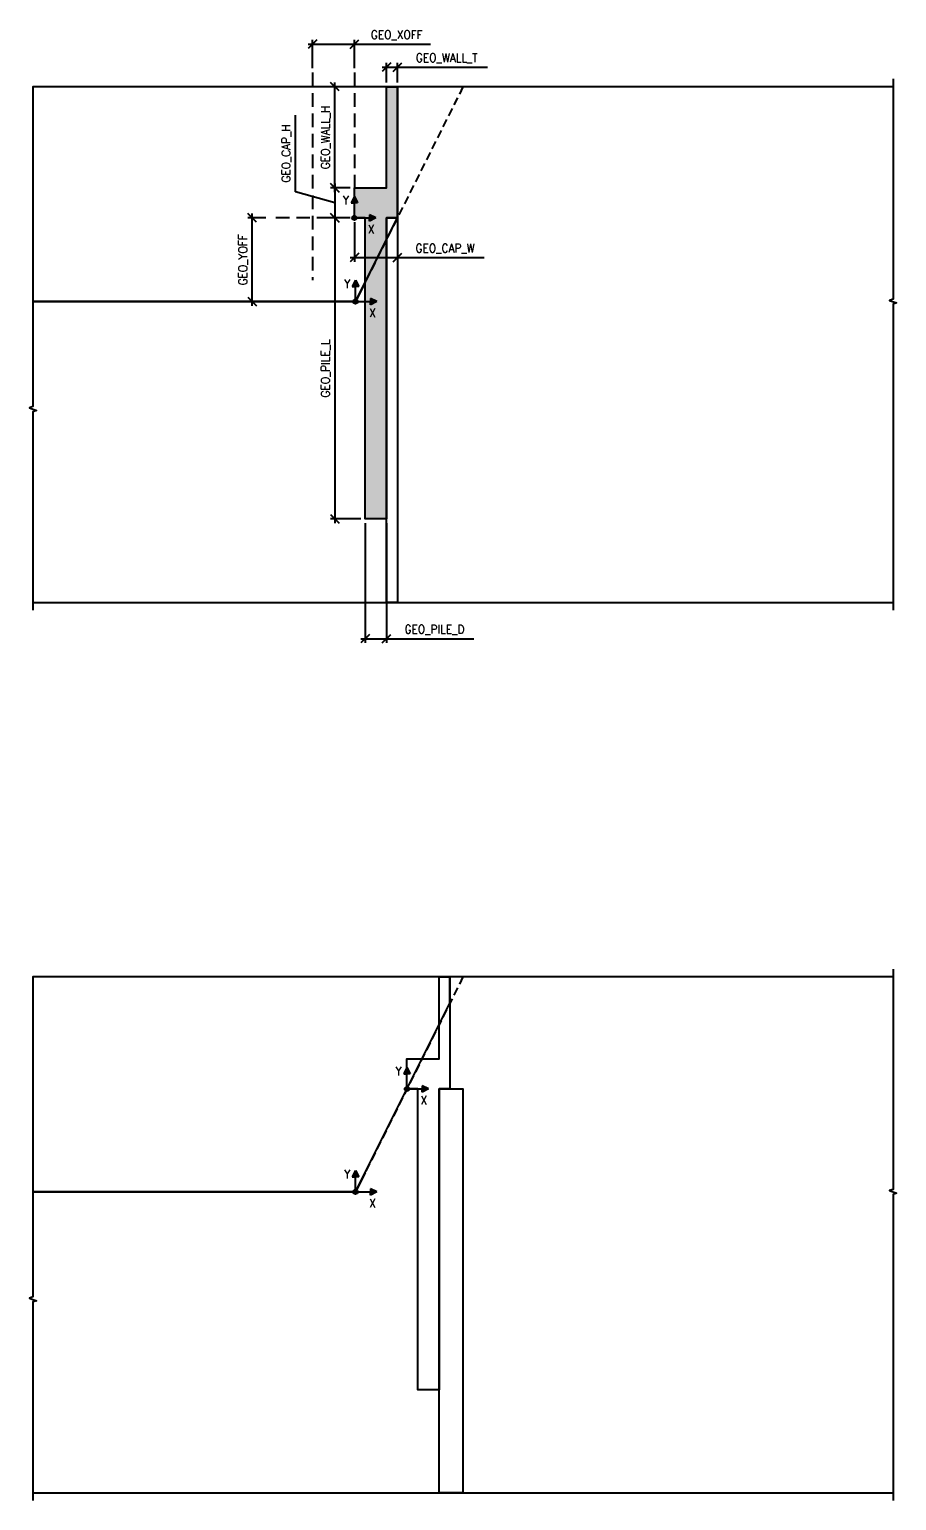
# Model space of a CAD drawing. Header units: millimetres. Extents: x -137513 to 317531, y -53692 to 125625.
# Drawn here: x 52785 to 93115, y 57180 to 125625 of the extents above; entities that cross this region are included whole.
import ezdxf

# ---------------------------------------------------------------- set-up
doc = ezdxf.new("R2010")
doc.units = ezdxf.units.MM
doc.linetypes.add('DASHED', pattern=[19.05, 12.7, -6.35])
for name, color, linetype in [('02', 2, 'Continuous'), ('03', 3, 'Continuous'), ('04', 4, 'Continuous'), ('05', 5, 'Continuous'), ('07', 7, 'Continuous'), ('08', 8, 'Continuous'), ('09', 9, 'Continuous'), ('Concreto_09', 9, 'Continuous'), ('Coordinates_03', 3, 'Continuous'), ('Coordinates_06', 6, 'Continuous'), ('Cota_07', 7, 'Continuous')]:
    doc.layers.add(name, color=color, linetype=linetype)
doc.styles.add('Romans', font='romans.shx', dxfattribs={"width": 0.9, "height": 400})
doc.dimstyles.new('AUTO 1-200 (1-200)', dxfattribs={"dimscale": 200, "dimtxt": 400, "dimasz": 2, "dimexe": 1, "dimexo": 1, "dimgap": 1, "dimtad": 1, "dimdec": 0, "dimlfac": 0.1, "dimzin": 0, "dimdsep": 46, "dimtxsty": 'Romans', "dimblk1": 'OBLIQUE', "dimblk2": 'OBLIQUE', "dimsah": 1, "dimcen": 2, "dimdle": 1, "dimclrd": 7, "dimclre": 7, "dimclrt": 167, "dimazin": 2, "dimtfac": 1, "dimtdec": 0, "dimtmove": 0, "dimatfit": 3, "dimfxl": 0, "dimfrac": 1, "dimarcsym": 0})
doc.dimstyles.new('C 1-200 (1-200)', dxfattribs={"dimscale": 200, "dimtxt": 400, "dimasz": 2, "dimexe": 1, "dimexo": 1, "dimgap": 1, "dimtad": 1, "dimdec": 0, "dimlfac": 0.1, "dimzin": 0, "dimdsep": 46, "dimtxsty": 'Romans', "dimblk1": 'OBLIQUE', "dimblk2": 'OBLIQUE', "dimsah": 1, "dimcen": 2, "dimdle": 1, "dimclrd": 7, "dimclre": 7, "dimclrt": 150, "dimazin": 2, "dimtfac": 1, "dimtdec": 0, "dimtmove": 0, "dimatfit": 3, "dimfxl": 0, "dimfrac": 1, "dimarcsym": 0})
pattern_1 = [(50, (-2000, 102960.8), (728.7387, -63.7563), [76.2, -838.2]), (355, (-2000, 102960.8), (-140.974, 764.2274), [60.96, -670.562]), (100.4514, (-1939.3, 102955.5), (587.765, 700.471), [64.76, -712.361]), (46.1842, (-2000, 103164), (1084.316, -168.169), [114.3, -1257.3]), (96.6356, (-1909.6, 103150), (949.617, 989.704), [97.14, -1068.542]), (351.1842, (-2000, 103164), (949.617, 989.704), [91.44, -1005.839]), (21, (-1898.4, 103113.2), (606.4576, -409.061), [76.2, -838.2]), (326, (-1898.4, 103113.2), (247.208, 736.752), [60.96, -670.56]), (71.4514, (-1847.86, 103079.1), (853.666, 327.691), [64.76, -712.36]), (37.5, (-2000, 102960.8), (12.3544, 338.2202), [0, -662.432, 0, -680.72, 0, -673.1]), (7.5, (-2000, 102960.8), (267.2787, 400.7223), [0, -388.112, 0, -647.192, 0, -256.54]), (327.5, (-2226.57, 102960.8), (542.3624, -22.915), [0, -254, 0, -792.48, 0, -1051.56]), (317.5, (-2328.17, 102960.8), (592.5167, 101.706), [0, -330.2, 0, -526.288, 0, -746.76])]

# ---------------------------------------------------------------- blocks, each defined once
blk = doc.blocks.new('_Oblique')
at = {"color": 0, "linetype": 'ByBlock', "lineweight": -2}
blk.add_line((-0.5, -0.5), (0.5, 0.5), dxfattribs=at)
blk = doc.blocks.new('*D20')
at = {"layer": 'Cota_07', "color": 7, "linetype": 'ByBlock', "lineweight": -2, "transparency": 16777216}
for p, q in [((65157, 118071), (65157, 121643)), ((66987, 118456), (66987, 116656)), ((66987, 117556), (65157, 118071)), ((67698, 118256), (66787, 118256)), ((67698, 116856), (66787, 116856))]:
    blk.add_line(p, q, dxfattribs=at)
at = {"layer": 'DEFPOINTS', "color": 0, "transparency": 16777216}
for p in [(67898, 118256), (66987, 116856), (67898, 116856)]:
    blk.add_point(p, dxfattribs=at)
at = {"layer": 'Cota_07', "color": 7, "lineweight": -2, "transparency": 16777216, "xscale": 400, "yscale": 400, "zscale": 400}
for p, rotation in [((66987, 118256), 90), ((66987, 116856), 270)]:
    blk.add_blockref('_Oblique', p, dxfattribs=dict(at, rotation=rotation))
at = {"layer": 'Cota_07', "color": 150, "transparency": 16777216, "insert": (64738, 119857), "char_height": 400, "attachment_point": 5, "rotation": 90, "style": 'Romans'}
blk.add_mtext('GEO_CAP_H', dxfattribs=at)
blk = doc.blocks.new('*D21')
at = {"layer": 'Cota_07', "color": 7, "linetype": 'ByBlock', "lineweight": -2, "transparency": 16777216}
for p, q in [((69198, 122961), (66787, 122961)), ((66987, 118056), (66987, 123161)), ((67698, 118256), (66787, 118256))]:
    blk.add_line(p, q, dxfattribs=at)
at = {"layer": 'DEFPOINTS', "color": 0, "transparency": 16777216}
for p in [(66987, 122961), (69398, 122961), (67898, 118256)]:
    blk.add_point(p, dxfattribs=at)
at = {"layer": 'Cota_07', "color": 7, "lineweight": -2, "transparency": 16777216, "xscale": 400, "yscale": 400, "zscale": 400}
for p, rotation in [((66987, 122961), 90), ((66987, 118256), 270)]:
    blk.add_blockref('_Oblique', p, dxfattribs=dict(at, rotation=rotation))
at = {"layer": 'Cota_07', "color": 150, "transparency": 16777216, "insert": (66568, 120608), "char_height": 400, "attachment_point": 5, "rotation": 90, "style": 'Romans'}
blk.add_mtext('GEO_WALL_H', dxfattribs=at)
blk = doc.blocks.new('*D22')
at = {"layer": 'Cota_07', "color": 7, "linetype": 'ByBlock', "lineweight": -2, "transparency": 16777216}
for p, q in [((66987, 117056), (66987, 102656)), ((67698, 116856), (66787, 116856)), ((68198, 102856), (66787, 102856))]:
    blk.add_line(p, q, dxfattribs=at)
at = {"layer": 'DEFPOINTS', "color": 0, "transparency": 16777216}
for p in [(67898, 116856), (66987, 102856), (68398, 102856)]:
    blk.add_point(p, dxfattribs=at)
at = {"layer": 'Cota_07', "color": 7, "lineweight": -2, "transparency": 16777216, "xscale": 400, "yscale": 400, "zscale": 400}
for p, rotation in [((66987, 116856), 90), ((66987, 102856), 270)]:
    blk.add_blockref('_Oblique', p, dxfattribs=dict(at, rotation=rotation))
at = {"layer": 'Cota_07', "color": 150, "transparency": 16777216, "insert": (66568, 109856), "char_height": 400, "attachment_point": 5, "rotation": 90, "style": 'Romans'}
blk.add_mtext('GEO_PILE_L', dxfattribs=at)
blk = doc.blocks.new('*D23')
at = {"layer": 'Cota_07', "color": 7, "linetype": 'ByBlock', "lineweight": -2, "transparency": 16777216}
for p, q in [((68398, 102656), (68398, 97080)), ((69398, 102656), (69398, 97080)), ((68198, 97280), (69398, 97280)), ((69398, 97280), (73455, 97280))]:
    blk.add_line(p, q, dxfattribs=at)
at = {"layer": 'DEFPOINTS', "color": 0, "transparency": 16777216}
for p in [(68398, 102856), (69398, 102856), (69398, 97280)]:
    blk.add_point(p, dxfattribs=at)
at = {"layer": 'Cota_07', "color": 7, "lineweight": -2, "transparency": 16777216, "xscale": 400, "yscale": 400, "zscale": 400, "rotation": 180}
blk.add_blockref('_Oblique', (68398, 97280), dxfattribs=at)
at = {"layer": 'Cota_07', "color": 7, "lineweight": -2, "transparency": 16777216, "xscale": 400, "yscale": 400, "zscale": 400}
blk.add_blockref('_Oblique', (69398, 97280), dxfattribs=at)
at = {"layer": 'Cota_07', "color": 150, "transparency": 16777216, "insert": (71626, 97699), "char_height": 400, "attachment_point": 5, "style": 'Romans'}
blk.add_mtext('GEO_PILE_D', dxfattribs=at)
blk = doc.blocks.new('*D24')
at = {"layer": 'Cota_07', "color": 7, "linetype": 'ByBlock', "lineweight": -2, "transparency": 16777216}
for p, q in [((67898, 116656), (67898, 114810)), ((69898, 116656), (69898, 114810)), ((67698, 115010), (69898, 115010)), ((69898, 115010), (73938, 115010))]:
    blk.add_line(p, q, dxfattribs=at)
at = {"layer": 'DEFPOINTS', "color": 0, "transparency": 16777216}
for p in [(67898, 116856), (69898, 116856), (69898, 115010)]:
    blk.add_point(p, dxfattribs=at)
at = {"layer": 'Cota_07', "color": 7, "lineweight": -2, "transparency": 16777216, "xscale": 400, "yscale": 400, "zscale": 400, "rotation": 180}
blk.add_blockref('_Oblique', (67898, 115010), dxfattribs=at)
at = {"layer": 'Cota_07', "color": 7, "lineweight": -2, "transparency": 16777216, "xscale": 400, "yscale": 400, "zscale": 400}
blk.add_blockref('_Oblique', (69898, 115010), dxfattribs=at)
at = {"layer": 'Cota_07', "color": 150, "transparency": 16777216, "insert": (72118, 115429), "char_height": 400, "attachment_point": 5, "style": 'Romans'}
blk.add_mtext('GEO_CAP_W', dxfattribs=at)
blk = doc.blocks.new('*D19')
at = {"layer": 'Cota_07', "color": 7, "linetype": 'ByBlock', "lineweight": -2, "transparency": 16777216}
for p, q in [((69398, 123161), (69398, 124071)), ((69898, 123161), (69898, 124071)), ((69198, 123871), (69898, 123871)), ((69898, 123871), (74092, 123871))]:
    blk.add_line(p, q, dxfattribs=at)
at = {"layer": 'DEFPOINTS', "color": 0, "transparency": 16777216}
for p in [(69898, 123871), (69398, 122961), (69898, 122961)]:
    blk.add_point(p, dxfattribs=at)
at = {"layer": 'Cota_07', "color": 7, "lineweight": -2, "transparency": 16777216, "xscale": 400, "yscale": 400, "zscale": 400, "rotation": 180}
blk.add_blockref('_Oblique', (69398, 123871), dxfattribs=at)
at = {"layer": 'Cota_07', "color": 7, "lineweight": -2, "transparency": 16777216, "xscale": 400, "yscale": 400, "zscale": 400}
blk.add_blockref('_Oblique', (69898, 123871), dxfattribs=at)
at = {"layer": 'Cota_07', "color": 150, "transparency": 16777216, "insert": (72195, 124290), "char_height": 400, "attachment_point": 5, "style": 'Romans'}
blk.add_mtext('GEO_WALL_T', dxfattribs=at)
blk = doc.blocks.new('*D25')
at = {"layer": 'Cota_07', "color": 7, "linetype": 'ByBlock', "lineweight": -2, "transparency": 16777216}
for p, q in [((65750, 124943), (67898, 124943)), ((65950, 123817), (65950, 125143)), ((67898, 123817), (67898, 125143)), ((67898, 124943), (71440, 124943))]:
    blk.add_line(p, q, dxfattribs=at)
at = {"layer": 'DEFPOINTS', "color": 0, "transparency": 16777216}
for p in [(67898, 124943), (65950, 123617), (67898, 123617)]:
    blk.add_point(p, dxfattribs=at)
at = {"layer": 'Cota_07', "color": 7, "lineweight": -2, "transparency": 16777216, "xscale": 400, "yscale": 400, "zscale": 400, "rotation": 180}
blk.add_blockref('_Oblique', (65950, 124943), dxfattribs=at)
at = {"layer": 'Cota_07', "color": 7, "lineweight": -2, "transparency": 16777216, "xscale": 400, "yscale": 400, "zscale": 400}
blk.add_blockref('_Oblique', (67898, 124943), dxfattribs=at)
at = {"layer": 'Cota_07', "color": 167, "transparency": 16777216, "insert": (69869, 125362), "char_height": 400, "attachment_point": 5, "style": 'Romans'}
blk.add_mtext('GEO_XOFF', dxfattribs=at)
blk = doc.blocks.new('*D26')
at = {"layer": 'Cota_07', "color": 7, "linetype": 'ByBlock', "lineweight": -2, "transparency": 16777216}
for p, q in [((63146, 112761), (63146, 117056)), ((63783, 116856), (62946, 116856)), ((65750, 112961), (62946, 112961))]:
    blk.add_line(p, q, dxfattribs=at)
at = {"layer": 'DEFPOINTS', "color": 0, "transparency": 16777216}
for p in [(63146, 116856), (63983, 116856), (65950, 112961)]:
    blk.add_point(p, dxfattribs=at)
at = {"layer": 'Cota_07', "color": 7, "lineweight": -2, "transparency": 16777216, "xscale": 400, "yscale": 400, "zscale": 400}
for p, rotation in [((63146, 116856), 90), ((63146, 112961), 270)]:
    blk.add_blockref('_Oblique', p, dxfattribs=dict(at, rotation=rotation))
at = {"layer": 'Cota_07', "color": 167, "transparency": 16777216, "insert": (62727, 114908), "char_height": 400, "attachment_point": 5, "rotation": 90, "style": 'Romans'}
blk.add_mtext('GEO_YOFF', dxfattribs=at)

msp = doc.modelspace()

# ---------------------------------------------------------------- hatches: boundary and pattern name
at = {"layer": 'Concreto_09'}
h = msp.add_hatch(dxfattribs=at)
h.set_pattern_fill('AR-CONC', color=256, scale=4)
h.set_pattern_definition(pattern_1)
h.paths.add_polyline_path([(69397.5, 116855.6), (69397.5, 102855.6), (68397.5, 102855.6), (68397.5, 116855.6), (67897.5, 116855.6), (67897.5, 118255.6), (69397.5, 118255.6), (69397.5, 122960.8), (69897.5, 122960.8), (69897.5, 116855.6)], flags=17)
h.paths.add_polyline_path([(69397.5, 116855.6), (69897.5, 116855.6)], flags=0)
h = msp.add_hatch(dxfattribs=at)
h.set_pattern_fill('AR-CONC', color=256, scale=4)
h.set_pattern_definition(pattern_1)
h.paths.add_polyline_path([(69397.5, 116855.6), (69897.5, 116855.6)], flags=0)
edge = h.paths.add_edge_path(flags=17)
edge.add_line((69397.5, 116855.6), (69397.5, 102855.6))
edge.add_line((69397.5, 116855.6), (69897.5, 116855.6))
edge.add_line((69897.5, 122960.8), (69897.5, 116855.6))
edge.add_line((69397.5, 122960.8), (69897.5, 122960.8))
edge.add_line((69397.5, 118255.6), (69397.5, 122960.8))
edge.add_line((67897.5, 118255.6), (69397.5, 118255.6))
edge.add_line((67897.5, 116855.6), (67897.5, 118255.6))
edge.add_line((68397.5, 116855.6), (67897.5, 116855.6))
edge.add_line((68397.5, 102855.6), (68397.5, 116855.6))
edge.add_line((69397.5, 102855.6), (68397.5, 102855.6))
at = {"layer": 'Coordinates_03', "transparency": 33554534}
h = msp.add_hatch(color=256, dxfattribs=at)
h.dxf.hatch_style = 1
h.paths.add_polyline_path([(67897.5, 117855.6), (67747.5, 117555.6), (67897.5, 117555.6), (68047.5, 117555.6)])
h = msp.add_hatch(color=256, dxfattribs=at)
h.dxf.hatch_style = 1
h.paths.add_polyline_path([(67997.5, 116855.6), (67897.5, 116855.6), (67897.5, 116955.6, 0.4142136), (67797.5, 116855.6, 1)])
h = msp.add_hatch(color=256, dxfattribs=at)
h.dxf.hatch_style = 1
h.paths.add_polyline_path([(67897.5, 116955.6), (67897.5, 116855.6), (67997.5, 116855.6, 0.4142136)], flags=17)
h = msp.add_hatch(color=256, dxfattribs=at)
h.dxf.hatch_style = 1
h.paths.add_polyline_path([(68597.5, 117005.6), (68597.5, 116855.6), (68597.5, 116705.6), (68897.5, 116855.6)])
h = msp.add_hatch(color=256, dxfattribs=at)
h.dxf.hatch_style = 1
h.paths.add_polyline_path([(70344.4, 77328.8), (70194.4, 77028.8), (70344.4, 77028.8), (70494.4, 77028.8)])
h = msp.add_hatch(color=256, dxfattribs=at)
h.dxf.hatch_style = 1
h.paths.add_polyline_path([(70444.4, 76328.8), (70344.4, 76328.8), (70344.4, 76428.8, 0.4142136), (70244.4, 76328.8, 1)])
h = msp.add_hatch(color=256, dxfattribs=at)
h.dxf.hatch_style = 1
h.paths.add_polyline_path([(70344.4, 76428.8), (70344.4, 76328.8), (70444.4, 76328.8, 0.4142136)], flags=17)
h = msp.add_hatch(color=256, dxfattribs=at)
h.dxf.hatch_style = 1
h.paths.add_polyline_path([(71044.4, 76478.8), (71044.4, 76328.8), (71044.4, 76178.8), (71344.4, 76328.8)])
at = {"layer": 'Coordinates_06', "transparency": 33554534}
h = msp.add_hatch(color=256, dxfattribs=at)
h.dxf.hatch_style = 1
h.paths.add_polyline_path([(67950.1, 113960.8), (67800.1, 113660.8), (67950.1, 113660.8), (68100.1, 113660.8)])
h = msp.add_hatch(color=256, dxfattribs=at)
h.dxf.hatch_style = 1
h.paths.add_polyline_path([(68050.1, 112960.8), (67950.1, 112960.8), (67950.1, 113060.8, 0.4142136), (67850.1, 112960.8, 1)])
h = msp.add_hatch(color=256, dxfattribs=at)
h.dxf.hatch_style = 1
h.paths.add_polyline_path([(67950.1, 113060.8), (67950.1, 112960.8), (68050.1, 112960.8, 0.4142136)], flags=17)
h = msp.add_hatch(color=256, dxfattribs=at)
h.dxf.hatch_style = 1
h.paths.add_polyline_path([(68650.1, 113110.8), (68650.1, 112960.8), (68650.1, 112810.8), (68950.1, 112960.8)])
h = msp.add_hatch(color=256, dxfattribs=at)
h.dxf.hatch_style = 1
h.paths.add_polyline_path([(67950.1, 72540.1), (67800.1, 72240.1), (67950.1, 72240.1), (68100.1, 72240.1)])
h = msp.add_hatch(color=256, dxfattribs=at)
h.dxf.hatch_style = 1
h.paths.add_polyline_path([(68050.1, 71540.1), (67950.1, 71540.1), (67950.1, 71640.1, 0.4142136), (67850.1, 71540.1, 1)])
h = msp.add_hatch(color=256, dxfattribs=at)
h.dxf.hatch_style = 1
h.paths.add_polyline_path([(67950.1, 71640.1), (67950.1, 71540.1), (68050.1, 71540.1, 0.4142136)], flags=17)
h = msp.add_hatch(color=256, dxfattribs=at)
h.dxf.hatch_style = 1
h.paths.add_polyline_path([(68650.1, 71690.1), (68650.1, 71540.1), (68650.1, 71390.1), (68950.1, 71540.1)])

# ---------------------------------------------------------------- linework, layer by layer
at = {"layer": '02'}
for points in [[(52950.1, 112960.8), (67950.1, 112960.8), (69897.5, 116855.6), (69897.5, 122960.8), (52950.1, 122960.8)], [(52950.1, 71540.1), (67950.1, 71540.1), (72344.4, 80328.8), (72344.4, 81540.1), (52950.1, 81540.1)]]:
    msp.add_lwpolyline(points, close=True, dxfattribs=at)
at = {"layer": '03'}
for points in [[(69397.5, 98960.8), (69397.5, 116855.6), (69897.5, 116855.6), (69897.5, 98960.8)], [(71844.4, 57540.1), (71844.4, 76328.8), (72950.1, 76328.8), (72950.1, 57540.1)]]:
    msp.add_lwpolyline(points, close=True, dxfattribs=at)
at = {"layer": '04'}
for p, q in [((92950.1, 122960.8), (69897.5, 122960.8)), ((68397.5, 113855.6), (67950.1, 112960.8)), ((67950.1, 112960.8), (52950.1, 112960.8)), ((52950.1, 98960.8), (92950.1, 98960.8)), ((92950.1, 81540.1), (69897.5, 81540.1)), ((68397.5, 72435), (67950.1, 71540.1)), ((67950.1, 71540.1), (52950.1, 71540.1)), ((52950.1, 57540.1), (92950.1, 57540.1))]:
    msp.add_line(p, q, dxfattribs=at)
at = {"layer": '05'}
for points in [[(69397.5, 116855.6), (69397.5, 102855.6), (68397.5, 102855.6), (68397.5, 116855.6), (67897.5, 116855.6), (67897.5, 118255.6), (69397.5, 118255.6), (69397.5, 122960.8), (69897.5, 122960.8), (69897.5, 116855.6), (69397.5, 116855.6), (69897.5, 116855.6)], [(71844.4, 76328.8), (71844.4, 62328.8), (70844.4, 62328.8), (70844.4, 76328.8), (70344.4, 76328.8), (70344.4, 77728.8), (71844.4, 77728.8), (71844.4, 81540.1), (72344.4, 81540.1), (72344.4, 76328.8), (71844.4, 76328.8), (72344.4, 76328.8)]]:
    msp.add_lwpolyline(points, dxfattribs=at)
at = {"layer": '07', "linetype": 'DASHED', "ltscale": 30, "transparency": 33554559}
for points in [[(72950.1, 122960.8), (68397.5, 113855.6)], [(72950.1, 81540.1), (68397.5, 72435)]]:
    msp.add_lwpolyline(points, dxfattribs=at)
at = {"layer": '08', "linetype": 'Continuous'}
for points in [[(92950.1, 123320.8), (92950.1, 113080.8), (92785.3, 113020.8), (93115, 112900.8), (92950.1, 112840.8), (92950.1, 98600.8)], [(52950.1, 113320.8), (52950.1, 108080.8), (52785.3, 108020.8), (53115, 107900.8), (52950.1, 107840.8), (52950.1, 98600.8)], [(92950.1, 81900.1), (92950.1, 71660.1), (92785.3, 71600.1), (93115, 71480.1), (92950.1, 71420.1), (92950.1, 57180.1)], [(52950.1, 71900.1), (52950.1, 66660.1), (52785.3, 66600.1), (53115, 66480.1), (52950.1, 66420.1), (52950.1, 57180.1)]]:
    msp.add_lwpolyline(points, dxfattribs=at)
at = {"layer": '09', "linetype": 'DASHED', "ltscale": 50}
for p, q in [((65950.1, 123617.1), (65950.1, 113960.8)), ((67897.5, 123617.1), (67897.5, 118255.6)), ((66786.7, 116855.6), (63983.1, 116855.6))]:
    msp.add_line(p, q, dxfattribs=at)
at = {"layer": 'Coordinates_03'}
for p, q in [((67897.5, 117855.6), (67747.5, 117555.6)), ((67897.5, 117855.6), (68047.5, 117555.6)), ((67747.5, 117555.6), (67897.5, 117555.6)), ((67897.5, 116855.6), (67897.5, 117555.6)), ((68047.5, 117555.6), (67897.5, 117555.6)), ((67897.5, 116855.6), (68597.5, 116855.6)), ((68897.5, 116855.6), (68597.5, 117005.6)), ((68597.5, 117005.6), (68597.5, 116855.6)), ((68897.5, 116855.6), (68597.5, 116705.6)), ((68597.5, 116705.6), (68597.5, 116855.6)), ((70344.4, 77328.8), (70194.4, 77028.8)), ((70194.4, 77028.8), (70344.4, 77028.8)), ((70344.4, 77328.8), (70494.4, 77028.8)), ((70344.4, 76328.8), (70344.4, 77028.8)), ((70494.4, 77028.8), (70344.4, 77028.8)), ((70344.4, 76328.8), (71044.4, 76328.8)), ((71344.4, 76328.8), (71044.4, 76478.8)), ((71044.4, 76478.8), (71044.4, 76328.8)), ((71344.4, 76328.8), (71044.4, 76178.8)), ((71044.4, 76178.8), (71044.4, 76328.8))]:
    msp.add_line(p, q, dxfattribs=at)
for centre in [(67897.5, 116855.6), (70344.4, 76328.8)]:
    msp.add_circle(centre, 100, dxfattribs=at)
at = {"layer": 'Coordinates_06'}
for p, q in [((67950.1, 113960.8), (67800.1, 113660.8)), ((67800.1, 113660.8), (67950.1, 113660.8)), ((67950.1, 113960.8), (68100.1, 113660.8)), ((67950.1, 112960.8), (67950.1, 113660.8)), ((68100.1, 113660.8), (67950.1, 113660.8)), ((67950.1, 112960.8), (68650.1, 112960.8)), ((68950.1, 112960.8), (68650.1, 113110.8)), ((68650.1, 113110.8), (68650.1, 112960.8)), ((68950.1, 112960.8), (68650.1, 112810.8)), ((68650.1, 112810.8), (68650.1, 112960.8)), ((67950.1, 72540.1), (67800.1, 72240.1)), ((67800.1, 72240.1), (67950.1, 72240.1)), ((67950.1, 72540.1), (68100.1, 72240.1)), ((67950.1, 71540.1), (67950.1, 72240.1)), ((68100.1, 72240.1), (67950.1, 72240.1)), ((67950.1, 71540.1), (68650.1, 71540.1)), ((68950.1, 71540.1), (68650.1, 71690.1)), ((68650.1, 71690.1), (68650.1, 71540.1)), ((68950.1, 71540.1), (68650.1, 71390.1)), ((68650.1, 71390.1), (68650.1, 71540.1))]:
    msp.add_line(p, q, dxfattribs=at)
for centre in [(67950.1, 112960.8), (67950.1, 71540.1)]:
    msp.add_circle(centre, 100, dxfattribs=at)

# ---------------------------------------------------------------- texts
at = {"layer": 'Coordinates_03', "style": 'Romans', "width": 0.9}
for s, p in [('Y', (67367, 117485.3)), ('X', (68528.6, 116135.2)), ('Y', (69813.9, 76958.5)), ('X', (70975.5, 75608.4))]:
    msp.add_text(s, height=400, dxfattribs=at).set_placement(p)
at = {"layer": 'Coordinates_06', "style": 'Romans', "width": 0.9}
for s, p in [('Y', (67419.6, 113590.5)), ('X', (68581.2, 112240.4)), ('Y', (67419.6, 72169.8)), ('X', (68581.2, 70819.7))]:
    msp.add_text(s, height=400, dxfattribs=at).set_placement(p)

# ---------------------------------------------------------------- dimensions: what is measured, and where the dimension line sits
at = {"layer": 'Cota_07'}
for base, p1, p2, text, dimstyle, picture, middle in [((67897.5, 124943.3), (65950.1, 123617.1), (67897.5, 123617.1), 'GEO_XOFF', 'AUTO 1-200 (1-200)', '*D25', (69869, 125362.3)), ((69897.5, 123870.6), (69397.5, 122960.8), (69897.5, 122960.8), 'GEO_WALL_T', 'C 1-200 (1-200)', '*D19', (72194.7, 124289.6)), ((69897.5, 115010.2), (67897.5, 116855.6), (69897.5, 116855.6), 'GEO_CAP_W', 'C 1-200 (1-200)', '*D24', (72117.5, 115429.3)), ((69397.5, 97279.9), (68397.5, 102855.6), (69397.5, 102855.6), 'GEO_PILE_D', 'C 1-200 (1-200)', '*D23', (71626.1, 97699))]:
    dim = msp.add_linear_dim(base=base, p1=p1, p2=p2, text=text, dimstyle=dimstyle, dxfattribs=at)
    dim.commit()
    dim.dimension.update_dxf_attribs({"geometry": picture, "text_midpoint": middle})
dim = msp.add_linear_dim(base=(66986.7, 122960.8), p1=(67897.5, 118255.6), p2=(69397.5, 122960.8), angle=90, text='GEO_WALL_H', dimstyle='C 1-200 (1-200)', override={"dimtmove": 1}, dxfattribs=at)
dim.commit()
dim.dimension.update_dxf_attribs({"geometry": '*D21', "text_midpoint": (66567.6, 120608.2)})
dim = msp.add_linear_dim(base=(66986.7, 116855.6), p1=(67897.5, 118255.6), p2=(67897.5, 116855.6), angle=90, text='GEO_CAP_H', dimstyle='C 1-200 (1-200)', override={"dimtmove": 1}, dxfattribs=at)
dim.commit()
dim.dimension.update_dxf_attribs({"geometry": '*D20', "text_midpoint": (65157.4, 118271.3), "dimtype": 160})
for base, p1, p2, text, dimstyle, picture, middle in [((63146.3, 116855.6), (65950.1, 112960.8), (63983.1, 116855.6), 'GEO_YOFF', 'AUTO 1-200 (1-200)', '*D26', (62727.3, 114908.2)), ((66986.7, 102855.6), (67897.5, 116855.6), (68397.5, 102855.6), 'GEO_PILE_L', 'C 1-200 (1-200)', '*D22', (66567.6, 109855.6))]:
    dim = msp.add_linear_dim(base=base, p1=p1, p2=p2, angle=90, text=text, dimstyle=dimstyle, dxfattribs=at)
    dim.commit()
    dim.dimension.update_dxf_attribs({"geometry": picture, "text_midpoint": middle})

doc.saveas('drawing.dxf')
